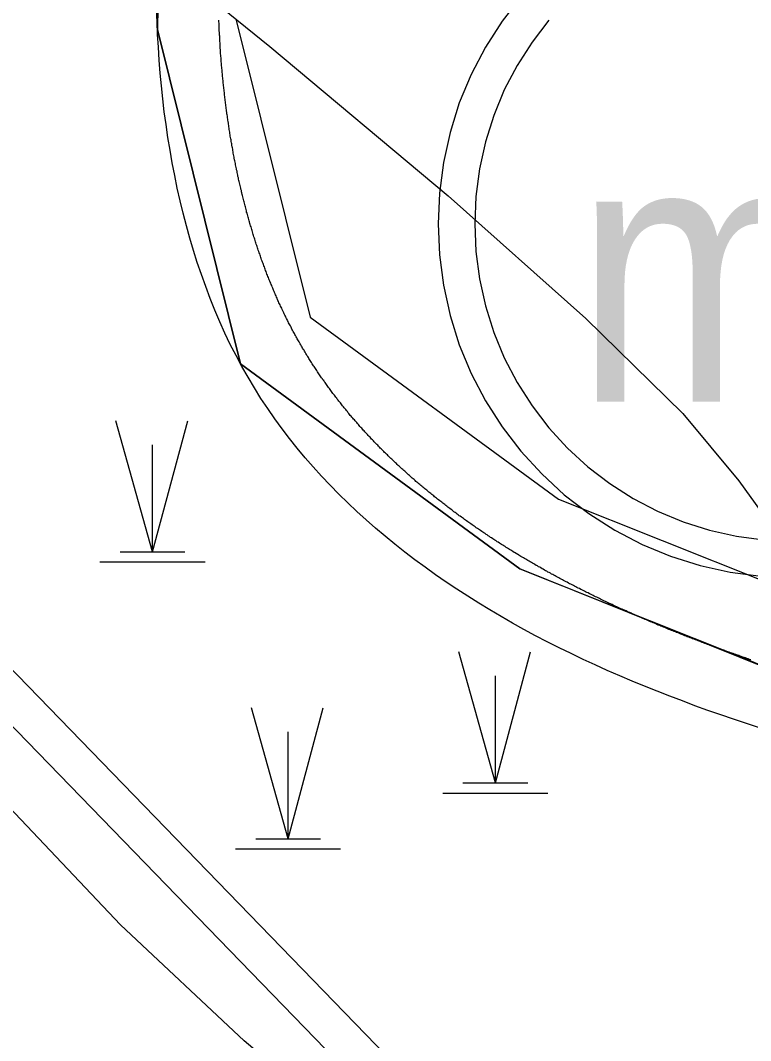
# Model space of a CAD drawing. Header units: metres. Extents: x 533049 to 537618, y 1849954 to 1852676.
# Drawn here: x 534480 to 534517.1, y 1851384.5 to 1851436.3 of the extents above; entities that cross this region are included whole.
import ezdxf

# ---------------------------------------------------------------- set-up
doc = ezdxf.new("R2010")
doc.units = ezdxf.units.M
doc.header["$LTSCALE"] = 2
for name, color, linetype, lineweight in [('11', 7, 'Continuous', 13), ('14', 7, 'Continuous', 13), ('20', 7, 'Continuous', 13), ('28', 7, 'Continuous', 13), ('47', 7, 'Continuous', 13), ('54', 7, 'Continuous', 13), ('55', 7, 'Continuous', 13), ('57', 7, 'Continuous', 13), ('60', 7, 'Continuous', 13), ('8', 7, 'Continuous', 13)]:
    doc.layers.add(name, color=color, linetype=linetype, lineweight=lineweight)

msp = doc.modelspace()

# ---------------------------------------------------------------- linework, layer by layer
at = {"layer": '11'}
for points in [[(534505.41, 1851437.48), (534504.46, 1851436.24), (534503.62, 1851434.92), (534502.89, 1851433.53), (534502.29, 1851432.09), (534501.82, 1851430.59), (534501.48, 1851429.07), (534501.28, 1851427.51), (534501.21, 1851425.95), (534501.28, 1851424.39), (534501.48, 1851422.84), (534501.82, 1851421.31), (534502.29, 1851419.82), (534502.89, 1851418.37), (534503.62, 1851416.98), (534504.46, 1851415.66), (534505.41, 1851414.42), (534506.47, 1851413.27), (534507.62, 1851412.21), (534508.86, 1851411.26), (534510.18, 1851410.42), (534511.57, 1851409.69), (534513.01, 1851409.09), (534514.51, 1851408.62), (534516.03, 1851408.29), (534517.59, 1851408.08)], [(534506.83, 1851436.29), (534505.98, 1851435.17), (534505.22, 1851433.99), (534504.57, 1851432.75), (534504.04, 1851431.45), (534503.62, 1851430.11), (534503.31, 1851428.74), (534503.13, 1851427.35), (534503.07, 1851425.95), (534503.13, 1851424.55), (534503.31, 1851423.16), (534503.62, 1851421.79), (534504.04, 1851420.45), (534504.57, 1851419.15), (534505.22, 1851417.91), (534505.98, 1851416.73), (534506.83, 1851415.61), (534507.78, 1851414.58), (534508.81, 1851413.63), (534509.93, 1851412.78), (534511.11, 1851412.02), (534512.35, 1851411.38), (534513.65, 1851410.84), (534514.99, 1851410.42), (534516.36, 1851410.11), (534517.75, 1851409.93)]]:
    msp.add_lwpolyline(points, dxfattribs=at)
at = {"layer": '14'}
for points in [[(534442.19, 1851443.02), (534446.57, 1851424.1), (534452.52, 1851405.62), (534460, 1851387.71), (534468.96, 1851370.49), (534479.34, 1851354.08), (534491.06, 1851338.61), (534504.04, 1851324.17), (534518.19, 1851310.88), (534541.07, 1851291.35), (534562.04, 1851269.78), (534580.92, 1851246.35), (534597.55, 1851221.28), (534617.05, 1851192), (534643.84, 1851203.11), (534703, 1851262.27), (534785.62, 1851309.97), (534744.51, 1851336.67), (534659.97, 1851305.12), (534583.66, 1851318.07), (534521.97, 1851356.79), (534476.04, 1851404.12), (534454.41, 1851451.69)], [(534703, 1851262.27), (534785.62, 1851309.97), (534744.51, 1851336.67), (534659.97, 1851305.12), (534583.66, 1851318.07), (534521.97, 1851356.79), (534476.04, 1851404.12), (534454.41, 1851451.69)]]:
    msp.add_lwpolyline(points, dxfattribs=at)
at = {"layer": '20'}
msp.add_lwpolyline([(534857.55, 1851418), (534816.22, 1851368.3), (534743.68, 1851338.45), (534659.77, 1851307.18), (534584.39, 1851319.97), (534523.23, 1851358.35), (534477.72, 1851405.26), (534456.39, 1851452.17), (534449.28, 1851582.95), (534450.89, 1851641.08), (534444.71, 1851664.01), (534443.83, 1851690.46), (534441.18, 1851714.27), (534430.6, 1851731.91), (534431.48, 1851763.66), (534420.89, 1851786.59), (534400.6, 1851829.81)], dxfattribs=at)
at = {"layer": '28'}
for points in [[(534490.79, 1851429.74), (534490.78, 1851429.81), (534490.76, 1851429.87), (534490.75, 1851429.94), (534490.74, 1851430.01), (534490.73, 1851430.07), (534490.72, 1851430.14), (534490.71, 1851430.21), (534490.69, 1851430.27), (534490.68, 1851430.34), (534490.67, 1851430.41), (534490.66, 1851430.47), (534490.65, 1851430.54), (534490.64, 1851430.61), (534490.63, 1851430.67), (534490.62, 1851430.74), (534490.61, 1851430.81), (534490.6, 1851430.87), (534490.59, 1851430.94), (534490.58, 1851431.01), (534490.57, 1851431.07), (534490.56, 1851431.14), (534490.55, 1851431.21), (534490.54, 1851431.27), (534490.53, 1851431.34), (534490.52, 1851431.41), (534490.51, 1851431.48), (534490.5, 1851431.54), (534490.49, 1851431.61), (534490.48, 1851431.68), (534490.47, 1851431.74), (534490.46, 1851431.81), (534490.46, 1851431.88), (534490.45, 1851431.95), (534490.44, 1851432.01), (534490.43, 1851432.08), (534490.42, 1851432.15), (534490.41, 1851432.22), (534490.41, 1851432.28), (534490.4, 1851432.35), (534490.39, 1851432.42), (534490.38, 1851432.49), (534490.37, 1851432.55), (534490.37, 1851432.62), (534490.36, 1851432.69), (534490.35, 1851432.76), (534490.34, 1851432.82), (534490.34, 1851432.89), (534490.33, 1851432.96), (534490.32, 1851433.03), (534490.31, 1851433.09), (534490.31, 1851433.16), (534490.3, 1851433.23), (534490.29, 1851433.3), (534490.29, 1851433.36), (534490.28, 1851433.43), (534490.27, 1851433.5), (534490.27, 1851433.57), (534490.26, 1851433.64), (534490.26, 1851433.7), (534490.25, 1851433.77), (534490.24, 1851433.84), (534490.24, 1851433.91), (534490.23, 1851433.97), (534490.23, 1851434.04), (534490.22, 1851434.11), (534490.21, 1851434.18), (534490.21, 1851434.25), (534490.2, 1851434.31), (534490.2, 1851434.38), (534490.19, 1851434.45), (534490.19, 1851434.52), (534490.18, 1851434.58), (534490.18, 1851434.65), (534490.17, 1851434.72), (534490.17, 1851434.79), (534490.16, 1851434.86), (534490.16, 1851434.92), (534490.16, 1851434.99), (534490.15, 1851435.06), (534490.15, 1851435.13), (534490.14, 1851435.2), (534490.14, 1851435.26), (534490.14, 1851435.33), (534490.13, 1851435.4), (534490.13, 1851435.47), (534490.12, 1851435.53), (534490.12, 1851435.6), (534490.12, 1851435.67), (534490.11, 1851435.74), (534490.11, 1851435.81), (534490.11, 1851435.87), (534490.1, 1851435.94), (534490.1, 1851436.01), (534490.1, 1851436.08), (534490.1, 1851436.14), (534490.09, 1851436.21), (534490.09, 1851436.28)], [(534492.53, 1851423.41), (534492.51, 1851423.47), (534492.49, 1851423.53), (534492.46, 1851423.59), (534492.44, 1851423.65), (534492.42, 1851423.71), (534492.4, 1851423.77), (534492.37, 1851423.83), (534492.35, 1851423.89), (534492.33, 1851423.95), (534492.31, 1851424.01), (534492.29, 1851424.07), (534492.26, 1851424.13), (534492.24, 1851424.19), (534492.22, 1851424.25), (534492.2, 1851424.31), (534492.18, 1851424.37), (534492.16, 1851424.43), (534492.14, 1851424.49), (534492.11, 1851424.56), (534492.09, 1851424.62), (534492.07, 1851424.68), (534492.05, 1851424.74), (534492.03, 1851424.8), (534492.01, 1851424.86), (534491.99, 1851424.92), (534491.97, 1851424.99), (534491.95, 1851425.05), (534491.93, 1851425.11), (534491.91, 1851425.17), (534491.89, 1851425.23), (534491.87, 1851425.3), (534491.85, 1851425.36), (534491.83, 1851425.42), (534491.81, 1851425.48), (534491.79, 1851425.55), (534491.78, 1851425.61), (534491.76, 1851425.67), (534491.74, 1851425.73), (534491.72, 1851425.8), (534491.7, 1851425.86), (534491.68, 1851425.92), (534491.66, 1851425.98), (534491.65, 1851426.05), (534491.63, 1851426.11), (534491.61, 1851426.17), (534491.59, 1851426.24), (534491.57, 1851426.3), (534491.56, 1851426.36), (534491.54, 1851426.43), (534491.52, 1851426.49), (534491.5, 1851426.55), (534491.49, 1851426.62), (534491.47, 1851426.68), (534491.45, 1851426.75), (534491.44, 1851426.81), (534491.42, 1851426.87), (534491.4, 1851426.94), (534491.39, 1851427), (534491.37, 1851427.07), (534491.35, 1851427.13), (534491.34, 1851427.19), (534491.32, 1851427.26), (534491.3, 1851427.32), (534491.29, 1851427.39), (534491.27, 1851427.45), (534491.26, 1851427.52), (534491.24, 1851427.58), (534491.23, 1851427.64), (534491.21, 1851427.71), (534491.2, 1851427.77), (534491.18, 1851427.84), (534491.17, 1851427.9), (534491.15, 1851427.97), (534491.14, 1851428.03), (534491.12, 1851428.1), (534491.11, 1851428.16), (534491.09, 1851428.23), (534491.08, 1851428.29), (534491.06, 1851428.36), (534491.05, 1851428.42), (534491.03, 1851428.49), (534491.02, 1851428.56), (534491.01, 1851428.62), (534490.99, 1851428.69), (534490.98, 1851428.75), (534490.97, 1851428.82), (534490.95, 1851428.88), (534490.94, 1851428.95), (534490.93, 1851429.01), (534490.91, 1851429.08), (534490.9, 1851429.15), (534490.89, 1851429.21), (534490.87, 1851429.28), (534490.86, 1851429.34), (534490.85, 1851429.41), (534490.84, 1851429.48), (534490.82, 1851429.54), (534490.81, 1851429.61), (534490.8, 1851429.67), (534490.79, 1851429.74)], [(534495.44, 1851417.95), (534495.41, 1851418), (534495.37, 1851418.05), (534495.34, 1851418.1), (534495.3, 1851418.15), (534495.27, 1851418.2), (534495.23, 1851418.25), (534495.2, 1851418.3), (534495.16, 1851418.35), (534495.13, 1851418.4), (534495.09, 1851418.45), (534495.06, 1851418.51), (534495.03, 1851418.56), (534494.99, 1851418.61), (534494.96, 1851418.66), (534494.93, 1851418.71), (534494.89, 1851418.76), (534494.86, 1851418.81), (534494.83, 1851418.86), (534494.79, 1851418.92), (534494.76, 1851418.97), (534494.73, 1851419.02), (534494.69, 1851419.07), (534494.66, 1851419.12), (534494.63, 1851419.18), (534494.6, 1851419.23), (534494.56, 1851419.28), (534494.53, 1851419.33), (534494.5, 1851419.38), (534494.47, 1851419.44), (534494.44, 1851419.49), (534494.41, 1851419.54), (534494.37, 1851419.59), (534494.34, 1851419.65), (534494.31, 1851419.7), (534494.28, 1851419.75), (534494.25, 1851419.81), (534494.22, 1851419.86), (534494.19, 1851419.91), (534494.16, 1851419.97), (534494.13, 1851420.02), (534494.1, 1851420.07), (534494.07, 1851420.13), (534494.04, 1851420.18), (534494.01, 1851420.23), (534493.98, 1851420.29), (534493.95, 1851420.34), (534493.92, 1851420.39), (534493.89, 1851420.45), (534493.86, 1851420.5), (534493.83, 1851420.56), (534493.8, 1851420.61), (534493.77, 1851420.67), (534493.75, 1851420.72), (534493.72, 1851420.78), (534493.69, 1851420.83), (534493.66, 1851420.89), (534493.63, 1851420.94), (534493.6, 1851421), (534493.58, 1851421.05), (534493.55, 1851421.11), (534493.52, 1851421.16), (534493.49, 1851421.22), (534493.47, 1851421.27), (534493.44, 1851421.33), (534493.41, 1851421.39), (534493.38, 1851421.44), (534493.36, 1851421.5), (534493.33, 1851421.55), (534493.3, 1851421.61), (534493.28, 1851421.67), (534493.25, 1851421.72), (534493.22, 1851421.78), (534493.2, 1851421.84), (534493.17, 1851421.89), (534493.14, 1851421.95), (534493.12, 1851422.01), (534493.09, 1851422.07), (534493.07, 1851422.12), (534493.04, 1851422.18), (534493.02, 1851422.24), (534492.99, 1851422.3), (534492.97, 1851422.35), (534492.94, 1851422.41), (534492.92, 1851422.47), (534492.89, 1851422.53), (534492.87, 1851422.59), (534492.84, 1851422.64), (534492.82, 1851422.7), (534492.79, 1851422.76), (534492.77, 1851422.82), (534492.74, 1851422.88), (534492.72, 1851422.94), (534492.7, 1851423), (534492.67, 1851423.05), (534492.65, 1851423.11), (534492.63, 1851423.17), (534492.6, 1851423.23), (534492.58, 1851423.29), (534492.56, 1851423.35), (534492.53, 1851423.41)], [(534499.61, 1851413.32), (534499.57, 1851413.36), (534499.52, 1851413.4), (534499.47, 1851413.44), (534499.42, 1851413.49), (534499.38, 1851413.53), (534499.33, 1851413.57), (534499.28, 1851413.62), (534499.24, 1851413.66), (534499.19, 1851413.7), (534499.14, 1851413.75), (534499.1, 1851413.79), (534499.05, 1851413.83), (534499, 1851413.88), (534498.96, 1851413.92), (534498.91, 1851413.96), (534498.87, 1851414.01), (534498.82, 1851414.05), (534498.77, 1851414.1), (534498.73, 1851414.14), (534498.68, 1851414.18), (534498.64, 1851414.23), (534498.59, 1851414.27), (534498.55, 1851414.32), (534498.5, 1851414.36), (534498.46, 1851414.4), (534498.41, 1851414.45), (534498.37, 1851414.49), (534498.32, 1851414.54), (534498.28, 1851414.58), (534498.24, 1851414.63), (534498.19, 1851414.67), (534498.15, 1851414.72), (534498.1, 1851414.76), (534498.06, 1851414.81), (534498.02, 1851414.85), (534497.97, 1851414.9), (534497.93, 1851414.94), (534497.89, 1851414.99), (534497.84, 1851415.03), (534497.8, 1851415.08), (534497.76, 1851415.13), (534497.71, 1851415.17), (534497.67, 1851415.22), (534497.63, 1851415.26), (534497.59, 1851415.31), (534497.54, 1851415.35), (534497.5, 1851415.4), (534497.46, 1851415.45), (534497.42, 1851415.49), (534497.38, 1851415.54), (534497.34, 1851415.59), (534497.29, 1851415.63), (534497.25, 1851415.68), (534497.21, 1851415.73), (534497.17, 1851415.77), (534497.13, 1851415.82), (534497.09, 1851415.87), (534497.05, 1851415.91), (534497.01, 1851415.96), (534496.97, 1851416.01), (534496.92, 1851416.05), (534496.88, 1851416.1), (534496.84, 1851416.15), (534496.8, 1851416.2), (534496.76, 1851416.24), (534496.72, 1851416.29), (534496.68, 1851416.34), (534496.64, 1851416.39), (534496.61, 1851416.43), (534496.57, 1851416.48), (534496.53, 1851416.53), (534496.49, 1851416.58), (534496.45, 1851416.62), (534496.41, 1851416.67), (534496.37, 1851416.72), (534496.33, 1851416.77), (534496.29, 1851416.82), (534496.26, 1851416.87), (534496.22, 1851416.91), (534496.18, 1851416.96), (534496.14, 1851417.01), (534496.1, 1851417.06), (534496.07, 1851417.11), (534496.03, 1851417.16), (534495.99, 1851417.21), (534495.95, 1851417.26), (534495.92, 1851417.3), (534495.88, 1851417.35), (534495.84, 1851417.4), (534495.8, 1851417.45), (534495.77, 1851417.5), (534495.73, 1851417.55), (534495.7, 1851417.6), (534495.66, 1851417.65), (534495.62, 1851417.7), (534495.59, 1851417.75), (534495.55, 1851417.8), (534495.51, 1851417.85), (534495.48, 1851417.9), (534495.44, 1851417.95)], [(534504.9, 1851409.4), (534504.84, 1851409.44), (534504.78, 1851409.47), (534504.73, 1851409.51), (534504.67, 1851409.54), (534504.61, 1851409.58), (534504.55, 1851409.62), (534504.5, 1851409.65), (534504.44, 1851409.69), (534504.38, 1851409.72), (534504.33, 1851409.76), (534504.27, 1851409.8), (534504.21, 1851409.83), (534504.16, 1851409.87), (534504.1, 1851409.91), (534504.04, 1851409.94), (534503.99, 1851409.98), (534503.93, 1851410.02), (534503.87, 1851410.05), (534503.82, 1851410.09), (534503.76, 1851410.13), (534503.71, 1851410.17), (534503.65, 1851410.2), (534503.6, 1851410.24), (534503.54, 1851410.28), (534503.48, 1851410.31), (534503.43, 1851410.35), (534503.37, 1851410.39), (534503.32, 1851410.43), (534503.26, 1851410.46), (534503.21, 1851410.5), (534503.15, 1851410.54), (534503.1, 1851410.58), (534503.04, 1851410.62), (534502.99, 1851410.65), (534502.94, 1851410.69), (534502.88, 1851410.73), (534502.83, 1851410.77), (534502.77, 1851410.81), (534502.72, 1851410.84), (534502.66, 1851410.88), (534502.61, 1851410.92), (534502.56, 1851410.96), (534502.5, 1851411), (534502.45, 1851411.04), (534502.4, 1851411.08), (534502.34, 1851411.12), (534502.29, 1851411.15), (534502.24, 1851411.19), (534502.18, 1851411.23), (534502.13, 1851411.27), (534502.08, 1851411.31), (534502.02, 1851411.35), (534501.97, 1851411.39), (534501.92, 1851411.43), (534501.87, 1851411.47), (534501.81, 1851411.51), (534501.76, 1851411.55), (534501.71, 1851411.59), (534501.66, 1851411.63), (534501.6, 1851411.67), (534501.55, 1851411.71), (534501.5, 1851411.75), (534501.45, 1851411.79), (534501.4, 1851411.83), (534501.35, 1851411.87), (534501.3, 1851411.91), (534501.24, 1851411.95), (534501.19, 1851411.99), (534501.14, 1851412.03), (534501.09, 1851412.07), (534501.04, 1851412.11), (534500.99, 1851412.15), (534500.94, 1851412.19), (534500.89, 1851412.23), (534500.84, 1851412.27), (534500.79, 1851412.31), (534500.74, 1851412.35), (534500.69, 1851412.39), (534500.64, 1851412.44), (534500.59, 1851412.48), (534500.54, 1851412.52), (534500.49, 1851412.56), (534500.44, 1851412.6), (534500.39, 1851412.64), (534500.34, 1851412.68), (534500.29, 1851412.73), (534500.24, 1851412.77), (534500.19, 1851412.81), (534500.14, 1851412.85), (534500.09, 1851412.89), (534500.05, 1851412.93), (534500, 1851412.98), (534499.95, 1851413.02), (534499.9, 1851413.06), (534499.85, 1851413.1), (534499.8, 1851413.15), (534499.76, 1851413.19), (534499.71, 1851413.23), (534499.66, 1851413.27), (534499.61, 1851413.32)], [(534511.07, 1851406.17), (534511.01, 1851406.2), (534510.94, 1851406.23), (534510.88, 1851406.26), (534510.81, 1851406.29), (534510.75, 1851406.32), (534510.68, 1851406.35), (534510.62, 1851406.37), (534510.55, 1851406.4), (534510.49, 1851406.43), (534510.42, 1851406.46), (534510.36, 1851406.49), (534510.29, 1851406.52), (534510.23, 1851406.55), (534510.16, 1851406.58), (534510.1, 1851406.61), (534510.04, 1851406.64), (534509.97, 1851406.67), (534509.91, 1851406.7), (534509.84, 1851406.73), (534509.78, 1851406.76), (534509.71, 1851406.79), (534509.65, 1851406.82), (534509.59, 1851406.85), (534509.52, 1851406.88), (534509.46, 1851406.92), (534509.4, 1851406.95), (534509.33, 1851406.98), (534509.27, 1851407.01), (534509.21, 1851407.04), (534509.14, 1851407.07), (534509.08, 1851407.1), (534509.02, 1851407.13), (534508.95, 1851407.16), (534508.89, 1851407.19), (534508.83, 1851407.23), (534508.76, 1851407.26), (534508.7, 1851407.29), (534508.64, 1851407.32), (534508.58, 1851407.35), (534508.51, 1851407.38), (534508.45, 1851407.41), (534508.39, 1851407.45), (534508.33, 1851407.48), (534508.26, 1851407.51), (534508.2, 1851407.54), (534508.14, 1851407.57), (534508.08, 1851407.61), (534508.01, 1851407.64), (534507.95, 1851407.67), (534507.89, 1851407.7), (534507.83, 1851407.73), (534507.77, 1851407.77), (534507.71, 1851407.8), (534507.64, 1851407.83), (534507.58, 1851407.86), (534507.52, 1851407.9), (534507.46, 1851407.93), (534507.4, 1851407.96), (534507.34, 1851408), (534507.28, 1851408.03), (534507.21, 1851408.06), (534507.15, 1851408.09), (534507.09, 1851408.13), (534507.03, 1851408.16), (534506.97, 1851408.19), (534506.91, 1851408.23), (534506.85, 1851408.26), (534506.79, 1851408.29), (534506.73, 1851408.33), (534506.67, 1851408.36), (534506.61, 1851408.39), (534506.55, 1851408.43), (534506.49, 1851408.46), (534506.43, 1851408.5), (534506.37, 1851408.53), (534506.31, 1851408.56), (534506.25, 1851408.6), (534506.19, 1851408.63), (534506.13, 1851408.67), (534506.07, 1851408.7), (534506.01, 1851408.74), (534505.95, 1851408.77), (534505.89, 1851408.8), (534505.83, 1851408.84), (534505.77, 1851408.87), (534505.72, 1851408.91), (534505.66, 1851408.94), (534505.6, 1851408.98), (534505.54, 1851409.01), (534505.48, 1851409.05), (534505.42, 1851409.08), (534505.36, 1851409.12), (534505.31, 1851409.15), (534505.25, 1851409.19), (534505.19, 1851409.22), (534505.13, 1851409.26), (534505.07, 1851409.29), (534505.01, 1851409.33), (534504.96, 1851409.37), (534504.9, 1851409.4)], [(534517.09, 1851403.84), (534517.02, 1851403.86), (534516.95, 1851403.89), (534516.88, 1851403.91), (534516.81, 1851403.93), (534516.74, 1851403.96), (534516.67, 1851403.98), (534516.6, 1851404.01), (534516.53, 1851404.03), (534516.47, 1851404.05), (534516.4, 1851404.08), (534516.33, 1851404.1), (534516.26, 1851404.13), (534516.19, 1851404.15), (534516.12, 1851404.17), (534516.05, 1851404.2), (534515.98, 1851404.22), (534515.91, 1851404.25), (534515.84, 1851404.27), (534515.77, 1851404.3), (534515.71, 1851404.32), (534515.64, 1851404.35), (534515.57, 1851404.37), (534515.5, 1851404.4), (534515.43, 1851404.42), (534515.36, 1851404.45), (534515.29, 1851404.47), (534515.22, 1851404.5), (534515.16, 1851404.52), (534515.09, 1851404.55), (534515.02, 1851404.57), (534514.95, 1851404.6), (534514.88, 1851404.62), (534514.81, 1851404.65), (534514.75, 1851404.67), (534514.68, 1851404.7), (534514.61, 1851404.72), (534514.54, 1851404.75), (534514.47, 1851404.78), (534514.41, 1851404.8), (534514.34, 1851404.83), (534514.27, 1851404.85), (534514.2, 1851404.88), (534514.13, 1851404.9), (534514.07, 1851404.93), (534514, 1851404.96), (534513.93, 1851404.98), (534513.86, 1851405.01), (534513.8, 1851405.04), (534513.73, 1851405.06), (534513.66, 1851405.09), (534513.59, 1851405.12), (534513.53, 1851405.14), (534513.46, 1851405.17), (534513.39, 1851405.2), (534513.32, 1851405.22), (534513.26, 1851405.25), (534513.19, 1851405.28), (534513.12, 1851405.3), (534513.06, 1851405.33), (534512.99, 1851405.36), (534512.92, 1851405.38), (534512.86, 1851405.41), (534512.79, 1851405.44), (534512.72, 1851405.47), (534512.65, 1851405.49), (534512.59, 1851405.52), (534512.52, 1851405.55), (534512.46, 1851405.58), (534512.39, 1851405.6), (534512.32, 1851405.63), (534512.26, 1851405.66), (534512.19, 1851405.69), (534512.12, 1851405.71), (534512.06, 1851405.74), (534511.99, 1851405.77), (534511.92, 1851405.8), (534511.86, 1851405.83), (534511.79, 1851405.86), (534511.73, 1851405.88), (534511.66, 1851405.91), (534511.6, 1851405.94), (534511.53, 1851405.97), (534511.46, 1851406), (534511.4, 1851406.03), (534511.33, 1851406.06), (534511.27, 1851406.08), (534511.2, 1851406.11), (534511.14, 1851406.14), (534511.07, 1851406.17)]]:
    msp.add_lwpolyline(points, dxfattribs=at)
at = {"layer": '47'}
for points in [[(534456.39, 1851452.17), (534477.72, 1851405.26), (534523.23, 1851358.35), (534584.39, 1851319.97), (534659.77, 1851307.18)], [(534599.33, 1851368.79), (534580.37, 1851365.74), (534574.03, 1851367.7), (534569.45, 1851382.31), (534545.76, 1851392.2), (534505.36, 1851408.46), (534491.18, 1851418.85), (534486.97, 1851435.82), (534487.19, 1851451.18)]]:
    msp.add_lwpolyline(points, dxfattribs=at)
at = {"layer": '54'}
for radius, start, end in [(235.681, 190.65476, 229.2302), (243.181, 190.71548, 229.27671)]:
    msp.add_arc((534668.929, 1851485.498), radius, start, end, dxfattribs=at)
at = {"layer": '55'}
for radius, start, end in [(232.681, 190.62966, 229.21113), (246.181, 190.73898, 229.29486)]:
    msp.add_arc((534668.929, 1851485.498), radius, start, end, dxfattribs=at)
at = {"layer": '57'}
for p, q in [((534486.73, 1851409.31), (534484.86, 1851415.96)), ((534486.73, 1851409.31), (534488.51, 1851415.96)), ((534486.73, 1851409.31), (534486.73, 1851414.75)), ((534485.08, 1851409.31), (534488.37, 1851409.31)), ((534484.05, 1851408.8), (534489.39, 1851408.8)), ((534504.12, 1851397.59), (534502.26, 1851404.24)), ((534504.12, 1851397.59), (534505.91, 1851404.24)), ((534504.12, 1851397.59), (534504.12, 1851403.02)), ((534493.6, 1851394.76), (534491.74, 1851401.4)), ((534493.6, 1851394.76), (534495.39, 1851401.4)), ((534493.6, 1851394.76), (534493.6, 1851400.19)), ((534502.47, 1851397.59), (534505.77, 1851397.59)), ((534501.45, 1851397.08), (534506.78, 1851397.08)), ((534491.96, 1851394.76), (534495.25, 1851394.76)), ((534490.93, 1851394.25), (534496.27, 1851394.25))]:
    msp.add_line(p, q, dxfattribs=at)
for points in [[(534857.55, 1851418), (534816.22, 1851368.3), (534743.68, 1851338.45), (534659.77, 1851307.18), (534584.39, 1851319.97), (534523.23, 1851358.35), (534477.72, 1851405.26), (534456.39, 1851452.17), (534449.28, 1851582.95), (534450.89, 1851641.08), (534444.71, 1851664.01), (534443.83, 1851690.46), (534441.18, 1851714.27), (534430.6, 1851731.91), (534431.48, 1851763.66), (534420.89, 1851786.59), (534400.6, 1851829.81)], [(534487.19, 1851451.18), (534486.97, 1851435.82), (534491.18, 1851418.85), (534505.36, 1851408.46), (534516.35, 1851404.08), (534545.76, 1851392.2), (534569.45, 1851382.31), (534574.03, 1851367.7), (534580.37, 1851365.74), (534599.33, 1851368.79), (534608.94, 1851368.24), (534620.27, 1851354.02), (534629.58, 1851341.84), (534639.87, 1851338.46), (534653.33, 1851347.19), (534665.18, 1851355.36), (534685.09, 1851350.22), (534700.06, 1851349.97), (534720.12, 1851364.62), (534734.21, 1851373.4), (534760.13, 1851371.69), (534775.6, 1851372.17), (534797.93, 1851383.11), (534819.54, 1851398.1)], [(534481.56, 1851443.95), (534492.68, 1851434.96), (534501.73, 1851427.37), (534508.71, 1851421.16), (534513.63, 1851416.34), (534516.48, 1851412.92), (534518.44, 1851410.2), (534520.67, 1851407.52), (534523.18, 1851404.87), (534525.97, 1851402.25), (534529.04, 1851399.66), (534532.43, 1851397.16), (534536.2, 1851394.82), (534540.35, 1851392.63), (534544.88, 1851390.6), (534549.79, 1851388.72), (534555.53, 1851386.31), (534562.54, 1851382.69), (534570.83, 1851377.88), (534580.39, 1851371.85), (534591.23, 1851364.62), (534601.89, 1851357.42)], [(534490.97, 1851436.28), (534494.72, 1851421.22), (534507.32, 1851411.99), (534517.85, 1851407.79), (534547.27, 1851395.9), (534572.71, 1851385.28), (534577.21, 1851370.9), (534580.65, 1851369.84), (534599.12, 1851372.81), (534610.95, 1851372.13), (534623.43, 1851356.48), (534632, 1851345.25), (534639.29, 1851342.86), (534651.11, 1851350.52), (534664.42, 1851359.69), (534685.63, 1851354.21), (534698.79, 1851353.99), (534717.88, 1851367.94), (534733.19, 1851377.48), (534760.19, 1851375.69), (534774.62, 1851376.14), (534795.89, 1851386.57), (534817.16, 1851401.32)], [(534601.18, 1851326.77), (534594.56, 1851330.38), (534588.9, 1851333.69), (534584.2, 1851336.71), (534579.27, 1851339.7), (534572.88, 1851342.93), (534565.04, 1851346.4), (534555.74, 1851350.11), (534544.99, 1851354.05), (534533.94, 1851358.29), (534523.75, 1851362.87), (534514.41, 1851367.79), (534505.92, 1851373.06), (534498.28, 1851378.68), (534491.38, 1851384.5), (534485.1, 1851390.4), (534479.45, 1851396.37)]]:
    msp.add_lwpolyline(points, dxfattribs=at)
at = {"layer": '60'}
for points in [[(534704.22, 1851260.67), (534789.45, 1851309.87), (534744.76, 1851338.89), (534659.77, 1851307.18), (534584.39, 1851319.97), (534523.23, 1851358.35), (534477.72, 1851405.26), (534456.39, 1851452.17)], [(534502.17, 1851407.42), (534501.63, 1851407.78), (534501.09, 1851408.15), (534500.56, 1851408.53), (534500.04, 1851408.91), (534499.53, 1851409.3), (534499.02, 1851409.7), (534498.53, 1851410.11), (534498.04, 1851410.52), (534497.56, 1851410.94), (534497.09, 1851411.37), (534496.63, 1851411.8), (534496.18, 1851412.24), (534495.74, 1851412.7), (534495.3, 1851413.15), (534494.88, 1851413.62), (534494.47, 1851414.09), (534494.07, 1851414.57), (534493.68, 1851415.06), (534493.3, 1851415.56), (534492.93, 1851416.07), (534492.57, 1851416.58), (534492.22, 1851417.1), (534491.89, 1851417.63), (534491.57, 1851418.17), (534491.26, 1851418.72), (534490.96, 1851419.28), (534490.67, 1851419.84), (534490.4, 1851420.41), (534490.13, 1851420.99), (534489.88, 1851421.58), (534489.64, 1851422.17), (534489.42, 1851422.77), (534489.2, 1851423.38), (534488.99, 1851423.99), (534488.8, 1851424.61), (534488.61, 1851425.23), (534488.44, 1851425.86), (534488.28, 1851426.49), (534488.12, 1851427.12), (534487.98, 1851427.76), (534487.85, 1851428.4), (534487.72, 1851429.05), (534487.61, 1851429.69), (534487.5, 1851430.34), (534487.41, 1851430.99), (534487.32, 1851431.64), (534487.24, 1851432.3), (534487.17, 1851432.95), (534487.11, 1851433.6), (534487.06, 1851434.26), (534487.02, 1851434.91), (534486.98, 1851435.56), (534486.95, 1851436.21), (534486.93, 1851436.86)], [(534517.53, 1851400.39), (534516.87, 1851400.61), (534516.21, 1851400.82), (534515.56, 1851401.05), (534514.9, 1851401.27), (534514.25, 1851401.51), (534513.61, 1851401.75), (534512.97, 1851401.99), (534512.33, 1851402.24), (534511.69, 1851402.5), (534511.06, 1851402.76), (534510.43, 1851403.02), (534509.8, 1851403.3), (534509.18, 1851403.58), (534508.57, 1851403.86), (534507.96, 1851404.15), (534507.35, 1851404.45), (534506.75, 1851404.75), (534506.16, 1851405.06), (534505.57, 1851405.38), (534504.99, 1851405.7), (534504.41, 1851406.03), (534503.84, 1851406.37), (534503.28, 1851406.71), (534502.72, 1851407.06), (534502.17, 1851407.42)]]:
    msp.add_lwpolyline(points, dxfattribs=at)
at = {"layer": '8'}
for points in [[(534490.79, 1851429.74), (534490.78, 1851429.81), (534490.76, 1851429.87), (534490.75, 1851429.94), (534490.74, 1851430.01), (534490.73, 1851430.07), (534490.72, 1851430.14), (534490.71, 1851430.21), (534490.69, 1851430.27), (534490.68, 1851430.34), (534490.67, 1851430.41), (534490.66, 1851430.47), (534490.65, 1851430.54), (534490.64, 1851430.61), (534490.63, 1851430.67), (534490.62, 1851430.74), (534490.61, 1851430.81), (534490.6, 1851430.87), (534490.59, 1851430.94), (534490.58, 1851431.01), (534490.57, 1851431.07), (534490.56, 1851431.14), (534490.55, 1851431.21), (534490.54, 1851431.27), (534490.53, 1851431.34), (534490.52, 1851431.41), (534490.51, 1851431.48), (534490.5, 1851431.54), (534490.49, 1851431.61), (534490.48, 1851431.68), (534490.47, 1851431.74), (534490.46, 1851431.81), (534490.46, 1851431.88), (534490.45, 1851431.95), (534490.44, 1851432.01), (534490.43, 1851432.08), (534490.42, 1851432.15), (534490.41, 1851432.22), (534490.41, 1851432.28), (534490.4, 1851432.35), (534490.39, 1851432.42), (534490.38, 1851432.49), (534490.37, 1851432.55), (534490.37, 1851432.62), (534490.36, 1851432.69), (534490.35, 1851432.76), (534490.34, 1851432.82), (534490.34, 1851432.89), (534490.33, 1851432.96), (534490.32, 1851433.03), (534490.31, 1851433.09), (534490.31, 1851433.16), (534490.3, 1851433.23), (534490.29, 1851433.3), (534490.29, 1851433.36), (534490.28, 1851433.43), (534490.27, 1851433.5), (534490.27, 1851433.57), (534490.26, 1851433.64), (534490.26, 1851433.7), (534490.25, 1851433.77), (534490.24, 1851433.84), (534490.24, 1851433.91), (534490.23, 1851433.97), (534490.23, 1851434.04), (534490.22, 1851434.11), (534490.21, 1851434.18), (534490.21, 1851434.25), (534490.2, 1851434.31), (534490.2, 1851434.38), (534490.19, 1851434.45), (534490.19, 1851434.52), (534490.18, 1851434.58), (534490.18, 1851434.65), (534490.17, 1851434.72), (534490.17, 1851434.79), (534490.16, 1851434.86), (534490.16, 1851434.92), (534490.16, 1851434.99), (534490.15, 1851435.06), (534490.15, 1851435.13), (534490.14, 1851435.2), (534490.14, 1851435.26), (534490.14, 1851435.33), (534490.13, 1851435.4), (534490.13, 1851435.47), (534490.12, 1851435.53), (534490.12, 1851435.6), (534490.12, 1851435.67), (534490.11, 1851435.74), (534490.11, 1851435.81), (534490.11, 1851435.87), (534490.1, 1851435.94), (534490.1, 1851436.01), (534490.1, 1851436.08), (534490.1, 1851436.14), (534490.09, 1851436.21), (534490.09, 1851436.28)], [(534492.53, 1851423.41), (534492.51, 1851423.47), (534492.49, 1851423.53), (534492.46, 1851423.59), (534492.44, 1851423.65), (534492.42, 1851423.71), (534492.4, 1851423.77), (534492.37, 1851423.83), (534492.35, 1851423.89), (534492.33, 1851423.95), (534492.31, 1851424.01), (534492.29, 1851424.07), (534492.26, 1851424.13), (534492.24, 1851424.19), (534492.22, 1851424.25), (534492.2, 1851424.31), (534492.18, 1851424.37), (534492.16, 1851424.43), (534492.14, 1851424.49), (534492.11, 1851424.56), (534492.09, 1851424.62), (534492.07, 1851424.68), (534492.05, 1851424.74), (534492.03, 1851424.8), (534492.01, 1851424.86), (534491.99, 1851424.92), (534491.97, 1851424.99), (534491.95, 1851425.05), (534491.93, 1851425.11), (534491.91, 1851425.17), (534491.89, 1851425.23), (534491.87, 1851425.3), (534491.85, 1851425.36), (534491.83, 1851425.42), (534491.81, 1851425.48), (534491.79, 1851425.55), (534491.78, 1851425.61), (534491.76, 1851425.67), (534491.74, 1851425.73), (534491.72, 1851425.8), (534491.7, 1851425.86), (534491.68, 1851425.92), (534491.66, 1851425.98), (534491.65, 1851426.05), (534491.63, 1851426.11), (534491.61, 1851426.17), (534491.59, 1851426.24), (534491.57, 1851426.3), (534491.56, 1851426.36), (534491.54, 1851426.43), (534491.52, 1851426.49), (534491.5, 1851426.55), (534491.49, 1851426.62), (534491.47, 1851426.68), (534491.45, 1851426.75), (534491.44, 1851426.81), (534491.42, 1851426.87), (534491.4, 1851426.94), (534491.39, 1851427), (534491.37, 1851427.07), (534491.35, 1851427.13), (534491.34, 1851427.19), (534491.32, 1851427.26), (534491.3, 1851427.32), (534491.29, 1851427.39), (534491.27, 1851427.45), (534491.26, 1851427.52), (534491.24, 1851427.58), (534491.23, 1851427.64), (534491.21, 1851427.71), (534491.2, 1851427.77), (534491.18, 1851427.84), (534491.17, 1851427.9), (534491.15, 1851427.97), (534491.14, 1851428.03), (534491.12, 1851428.1), (534491.11, 1851428.16), (534491.09, 1851428.23), (534491.08, 1851428.29), (534491.06, 1851428.36), (534491.05, 1851428.42), (534491.03, 1851428.49), (534491.02, 1851428.56), (534491.01, 1851428.62), (534490.99, 1851428.69), (534490.98, 1851428.75), (534490.97, 1851428.82), (534490.95, 1851428.88), (534490.94, 1851428.95), (534490.93, 1851429.01), (534490.91, 1851429.08), (534490.9, 1851429.15), (534490.89, 1851429.21), (534490.87, 1851429.28), (534490.86, 1851429.34), (534490.85, 1851429.41), (534490.84, 1851429.48), (534490.82, 1851429.54), (534490.81, 1851429.61), (534490.8, 1851429.67), (534490.79, 1851429.74)], [(534495.44, 1851417.95), (534495.41, 1851418), (534495.37, 1851418.05), (534495.34, 1851418.1), (534495.3, 1851418.15), (534495.27, 1851418.2), (534495.23, 1851418.25), (534495.2, 1851418.3), (534495.16, 1851418.35), (534495.13, 1851418.4), (534495.09, 1851418.45), (534495.06, 1851418.51), (534495.03, 1851418.56), (534494.99, 1851418.61), (534494.96, 1851418.66), (534494.93, 1851418.71), (534494.89, 1851418.76), (534494.86, 1851418.81), (534494.83, 1851418.86), (534494.79, 1851418.92), (534494.76, 1851418.97), (534494.73, 1851419.02), (534494.69, 1851419.07), (534494.66, 1851419.12), (534494.63, 1851419.18), (534494.6, 1851419.23), (534494.56, 1851419.28), (534494.53, 1851419.33), (534494.5, 1851419.38), (534494.47, 1851419.44), (534494.44, 1851419.49), (534494.41, 1851419.54), (534494.37, 1851419.59), (534494.34, 1851419.65), (534494.31, 1851419.7), (534494.28, 1851419.75), (534494.25, 1851419.81), (534494.22, 1851419.86), (534494.19, 1851419.91), (534494.16, 1851419.97), (534494.13, 1851420.02), (534494.1, 1851420.07), (534494.07, 1851420.13), (534494.04, 1851420.18), (534494.01, 1851420.23), (534493.98, 1851420.29), (534493.95, 1851420.34), (534493.92, 1851420.39), (534493.89, 1851420.45), (534493.86, 1851420.5), (534493.83, 1851420.56), (534493.8, 1851420.61), (534493.77, 1851420.67), (534493.75, 1851420.72), (534493.72, 1851420.78), (534493.69, 1851420.83), (534493.66, 1851420.89), (534493.63, 1851420.94), (534493.6, 1851421), (534493.58, 1851421.05), (534493.55, 1851421.11), (534493.52, 1851421.16), (534493.49, 1851421.22), (534493.47, 1851421.27), (534493.44, 1851421.33), (534493.41, 1851421.39), (534493.38, 1851421.44), (534493.36, 1851421.5), (534493.33, 1851421.55), (534493.3, 1851421.61), (534493.28, 1851421.67), (534493.25, 1851421.72), (534493.22, 1851421.78), (534493.2, 1851421.84), (534493.17, 1851421.89), (534493.14, 1851421.95), (534493.12, 1851422.01), (534493.09, 1851422.07), (534493.07, 1851422.12), (534493.04, 1851422.18), (534493.02, 1851422.24), (534492.99, 1851422.3), (534492.97, 1851422.35), (534492.94, 1851422.41), (534492.92, 1851422.47), (534492.89, 1851422.53), (534492.87, 1851422.59), (534492.84, 1851422.64), (534492.82, 1851422.7), (534492.79, 1851422.76), (534492.77, 1851422.82), (534492.74, 1851422.88), (534492.72, 1851422.94), (534492.7, 1851423), (534492.67, 1851423.05), (534492.65, 1851423.11), (534492.63, 1851423.17), (534492.6, 1851423.23), (534492.58, 1851423.29), (534492.56, 1851423.35), (534492.53, 1851423.41)], [(534499.61, 1851413.32), (534499.57, 1851413.36), (534499.52, 1851413.4), (534499.47, 1851413.44), (534499.42, 1851413.49), (534499.38, 1851413.53), (534499.33, 1851413.57), (534499.28, 1851413.62), (534499.24, 1851413.66), (534499.19, 1851413.7), (534499.14, 1851413.75), (534499.1, 1851413.79), (534499.05, 1851413.83), (534499, 1851413.88), (534498.96, 1851413.92), (534498.91, 1851413.96), (534498.87, 1851414.01), (534498.82, 1851414.05), (534498.77, 1851414.1), (534498.73, 1851414.14), (534498.68, 1851414.18), (534498.64, 1851414.23), (534498.59, 1851414.27), (534498.55, 1851414.32), (534498.5, 1851414.36), (534498.46, 1851414.4), (534498.41, 1851414.45), (534498.37, 1851414.49), (534498.32, 1851414.54), (534498.28, 1851414.58), (534498.24, 1851414.63), (534498.19, 1851414.67), (534498.15, 1851414.72), (534498.1, 1851414.76), (534498.06, 1851414.81), (534498.02, 1851414.85), (534497.97, 1851414.9), (534497.93, 1851414.94), (534497.89, 1851414.99), (534497.84, 1851415.03), (534497.8, 1851415.08), (534497.76, 1851415.13), (534497.71, 1851415.17), (534497.67, 1851415.22), (534497.63, 1851415.26), (534497.59, 1851415.31), (534497.54, 1851415.35), (534497.5, 1851415.4), (534497.46, 1851415.45), (534497.42, 1851415.49), (534497.38, 1851415.54), (534497.34, 1851415.59), (534497.29, 1851415.63), (534497.25, 1851415.68), (534497.21, 1851415.73), (534497.17, 1851415.77), (534497.13, 1851415.82), (534497.09, 1851415.87), (534497.05, 1851415.91), (534497.01, 1851415.96), (534496.97, 1851416.01), (534496.92, 1851416.05), (534496.88, 1851416.1), (534496.84, 1851416.15), (534496.8, 1851416.2), (534496.76, 1851416.24), (534496.72, 1851416.29), (534496.68, 1851416.34), (534496.64, 1851416.39), (534496.61, 1851416.43), (534496.57, 1851416.48), (534496.53, 1851416.53), (534496.49, 1851416.58), (534496.45, 1851416.62), (534496.41, 1851416.67), (534496.37, 1851416.72), (534496.33, 1851416.77), (534496.29, 1851416.82), (534496.26, 1851416.87), (534496.22, 1851416.91), (534496.18, 1851416.96), (534496.14, 1851417.01), (534496.1, 1851417.06), (534496.07, 1851417.11), (534496.03, 1851417.16), (534495.99, 1851417.21), (534495.95, 1851417.26), (534495.92, 1851417.3), (534495.88, 1851417.35), (534495.84, 1851417.4), (534495.8, 1851417.45), (534495.77, 1851417.5), (534495.73, 1851417.55), (534495.7, 1851417.6), (534495.66, 1851417.65), (534495.62, 1851417.7), (534495.59, 1851417.75), (534495.55, 1851417.8), (534495.51, 1851417.85), (534495.48, 1851417.9), (534495.44, 1851417.95)], [(534504.9, 1851409.4), (534504.84, 1851409.44), (534504.78, 1851409.47), (534504.73, 1851409.51), (534504.67, 1851409.54), (534504.61, 1851409.58), (534504.55, 1851409.62), (534504.5, 1851409.65), (534504.44, 1851409.69), (534504.38, 1851409.72), (534504.33, 1851409.76), (534504.27, 1851409.8), (534504.21, 1851409.83), (534504.16, 1851409.87), (534504.1, 1851409.91), (534504.04, 1851409.94), (534503.99, 1851409.98), (534503.93, 1851410.02), (534503.87, 1851410.05), (534503.82, 1851410.09), (534503.76, 1851410.13), (534503.71, 1851410.17), (534503.65, 1851410.2), (534503.6, 1851410.24), (534503.54, 1851410.28), (534503.48, 1851410.31), (534503.43, 1851410.35), (534503.37, 1851410.39), (534503.32, 1851410.43), (534503.26, 1851410.46), (534503.21, 1851410.5), (534503.15, 1851410.54), (534503.1, 1851410.58), (534503.04, 1851410.62), (534502.99, 1851410.65), (534502.94, 1851410.69), (534502.88, 1851410.73), (534502.83, 1851410.77), (534502.77, 1851410.81), (534502.72, 1851410.84), (534502.66, 1851410.88), (534502.61, 1851410.92), (534502.56, 1851410.96), (534502.5, 1851411), (534502.45, 1851411.04), (534502.4, 1851411.08), (534502.34, 1851411.12), (534502.29, 1851411.15), (534502.24, 1851411.19), (534502.18, 1851411.23), (534502.13, 1851411.27), (534502.08, 1851411.31), (534502.02, 1851411.35), (534501.97, 1851411.39), (534501.92, 1851411.43), (534501.87, 1851411.47), (534501.81, 1851411.51), (534501.76, 1851411.55), (534501.71, 1851411.59), (534501.66, 1851411.63), (534501.6, 1851411.67), (534501.55, 1851411.71), (534501.5, 1851411.75), (534501.45, 1851411.79), (534501.4, 1851411.83), (534501.35, 1851411.87), (534501.3, 1851411.91), (534501.24, 1851411.95), (534501.19, 1851411.99), (534501.14, 1851412.03), (534501.09, 1851412.07), (534501.04, 1851412.11), (534500.99, 1851412.15), (534500.94, 1851412.19), (534500.89, 1851412.23), (534500.84, 1851412.27), (534500.79, 1851412.31), (534500.74, 1851412.35), (534500.69, 1851412.39), (534500.64, 1851412.44), (534500.59, 1851412.48), (534500.54, 1851412.52), (534500.49, 1851412.56), (534500.44, 1851412.6), (534500.39, 1851412.64), (534500.34, 1851412.68), (534500.29, 1851412.73), (534500.24, 1851412.77), (534500.19, 1851412.81), (534500.14, 1851412.85), (534500.09, 1851412.89), (534500.05, 1851412.93), (534500, 1851412.98), (534499.95, 1851413.02), (534499.9, 1851413.06), (534499.85, 1851413.1), (534499.8, 1851413.15), (534499.76, 1851413.19), (534499.71, 1851413.23), (534499.66, 1851413.27), (534499.61, 1851413.32)], [(534511.07, 1851406.17), (534511.01, 1851406.2), (534510.94, 1851406.23), (534510.88, 1851406.26), (534510.81, 1851406.29), (534510.75, 1851406.32), (534510.68, 1851406.35), (534510.62, 1851406.37), (534510.55, 1851406.4), (534510.49, 1851406.43), (534510.42, 1851406.46), (534510.36, 1851406.49), (534510.29, 1851406.52), (534510.23, 1851406.55), (534510.16, 1851406.58), (534510.1, 1851406.61), (534510.04, 1851406.64), (534509.97, 1851406.67), (534509.91, 1851406.7), (534509.84, 1851406.73), (534509.78, 1851406.76), (534509.71, 1851406.79), (534509.65, 1851406.82), (534509.59, 1851406.85), (534509.52, 1851406.88), (534509.46, 1851406.92), (534509.4, 1851406.95), (534509.33, 1851406.98), (534509.27, 1851407.01), (534509.21, 1851407.04), (534509.14, 1851407.07), (534509.08, 1851407.1), (534509.02, 1851407.13), (534508.95, 1851407.16), (534508.89, 1851407.19), (534508.83, 1851407.23), (534508.76, 1851407.26), (534508.7, 1851407.29), (534508.64, 1851407.32), (534508.58, 1851407.35), (534508.51, 1851407.38), (534508.45, 1851407.41), (534508.39, 1851407.45), (534508.33, 1851407.48), (534508.26, 1851407.51), (534508.2, 1851407.54), (534508.14, 1851407.57), (534508.08, 1851407.61), (534508.01, 1851407.64), (534507.95, 1851407.67), (534507.89, 1851407.7), (534507.83, 1851407.73), (534507.77, 1851407.77), (534507.71, 1851407.8), (534507.64, 1851407.83), (534507.58, 1851407.86), (534507.52, 1851407.9), (534507.46, 1851407.93), (534507.4, 1851407.96), (534507.34, 1851408), (534507.28, 1851408.03), (534507.21, 1851408.06), (534507.15, 1851408.09), (534507.09, 1851408.13), (534507.03, 1851408.16), (534506.97, 1851408.19), (534506.91, 1851408.23), (534506.85, 1851408.26), (534506.79, 1851408.29), (534506.73, 1851408.33), (534506.67, 1851408.36), (534506.61, 1851408.39), (534506.55, 1851408.43), (534506.49, 1851408.46), (534506.43, 1851408.5), (534506.37, 1851408.53), (534506.31, 1851408.56), (534506.25, 1851408.6), (534506.19, 1851408.63), (534506.13, 1851408.67), (534506.07, 1851408.7), (534506.01, 1851408.74), (534505.95, 1851408.77), (534505.89, 1851408.8), (534505.83, 1851408.84), (534505.77, 1851408.87), (534505.72, 1851408.91), (534505.66, 1851408.94), (534505.6, 1851408.98), (534505.54, 1851409.01), (534505.48, 1851409.05), (534505.42, 1851409.08), (534505.36, 1851409.12), (534505.31, 1851409.15), (534505.25, 1851409.19), (534505.19, 1851409.22), (534505.13, 1851409.26), (534505.07, 1851409.29), (534505.01, 1851409.33), (534504.96, 1851409.37), (534504.9, 1851409.4)], [(534517.09, 1851403.84), (534517.02, 1851403.86), (534516.95, 1851403.89), (534516.88, 1851403.91), (534516.81, 1851403.93), (534516.74, 1851403.96), (534516.67, 1851403.98), (534516.6, 1851404.01), (534516.53, 1851404.03), (534516.47, 1851404.05), (534516.4, 1851404.08), (534516.33, 1851404.1), (534516.26, 1851404.13), (534516.19, 1851404.15), (534516.12, 1851404.17), (534516.05, 1851404.2), (534515.98, 1851404.22), (534515.91, 1851404.25), (534515.84, 1851404.27), (534515.77, 1851404.3), (534515.71, 1851404.32), (534515.64, 1851404.35), (534515.57, 1851404.37), (534515.5, 1851404.4), (534515.43, 1851404.42), (534515.36, 1851404.45), (534515.29, 1851404.47), (534515.22, 1851404.5), (534515.16, 1851404.52), (534515.09, 1851404.55), (534515.02, 1851404.57), (534514.95, 1851404.6), (534514.88, 1851404.62), (534514.81, 1851404.65), (534514.75, 1851404.67), (534514.68, 1851404.7), (534514.61, 1851404.72), (534514.54, 1851404.75), (534514.47, 1851404.78), (534514.41, 1851404.8), (534514.34, 1851404.83), (534514.27, 1851404.85), (534514.2, 1851404.88), (534514.13, 1851404.9), (534514.07, 1851404.93), (534514, 1851404.96), (534513.93, 1851404.98), (534513.86, 1851405.01), (534513.8, 1851405.04), (534513.73, 1851405.06), (534513.66, 1851405.09), (534513.59, 1851405.12), (534513.53, 1851405.14), (534513.46, 1851405.17), (534513.39, 1851405.2), (534513.32, 1851405.22), (534513.26, 1851405.25), (534513.19, 1851405.28), (534513.12, 1851405.3), (534513.06, 1851405.33), (534512.99, 1851405.36), (534512.92, 1851405.38), (534512.86, 1851405.41), (534512.79, 1851405.44), (534512.72, 1851405.47), (534512.65, 1851405.49), (534512.59, 1851405.52), (534512.52, 1851405.55), (534512.46, 1851405.58), (534512.39, 1851405.6), (534512.32, 1851405.63), (534512.26, 1851405.66), (534512.19, 1851405.69), (534512.12, 1851405.71), (534512.06, 1851405.74), (534511.99, 1851405.77), (534511.92, 1851405.8), (534511.86, 1851405.83), (534511.79, 1851405.86), (534511.73, 1851405.88), (534511.66, 1851405.91), (534511.6, 1851405.94), (534511.53, 1851405.97), (534511.46, 1851406), (534511.4, 1851406.03), (534511.33, 1851406.06), (534511.27, 1851406.08), (534511.2, 1851406.11), (534511.14, 1851406.14), (534511.07, 1851406.17)]]:
    msp.add_lwpolyline(points, dxfattribs=at)

# ---------------------------------------------------------------- texts
at = {"layer": '11', "width": 0.9}
msp.add_text('mn', height=13.2, dxfattribs=at).set_placement((534508.18, 1851416.94))

doc.saveas('drawing.dxf')
